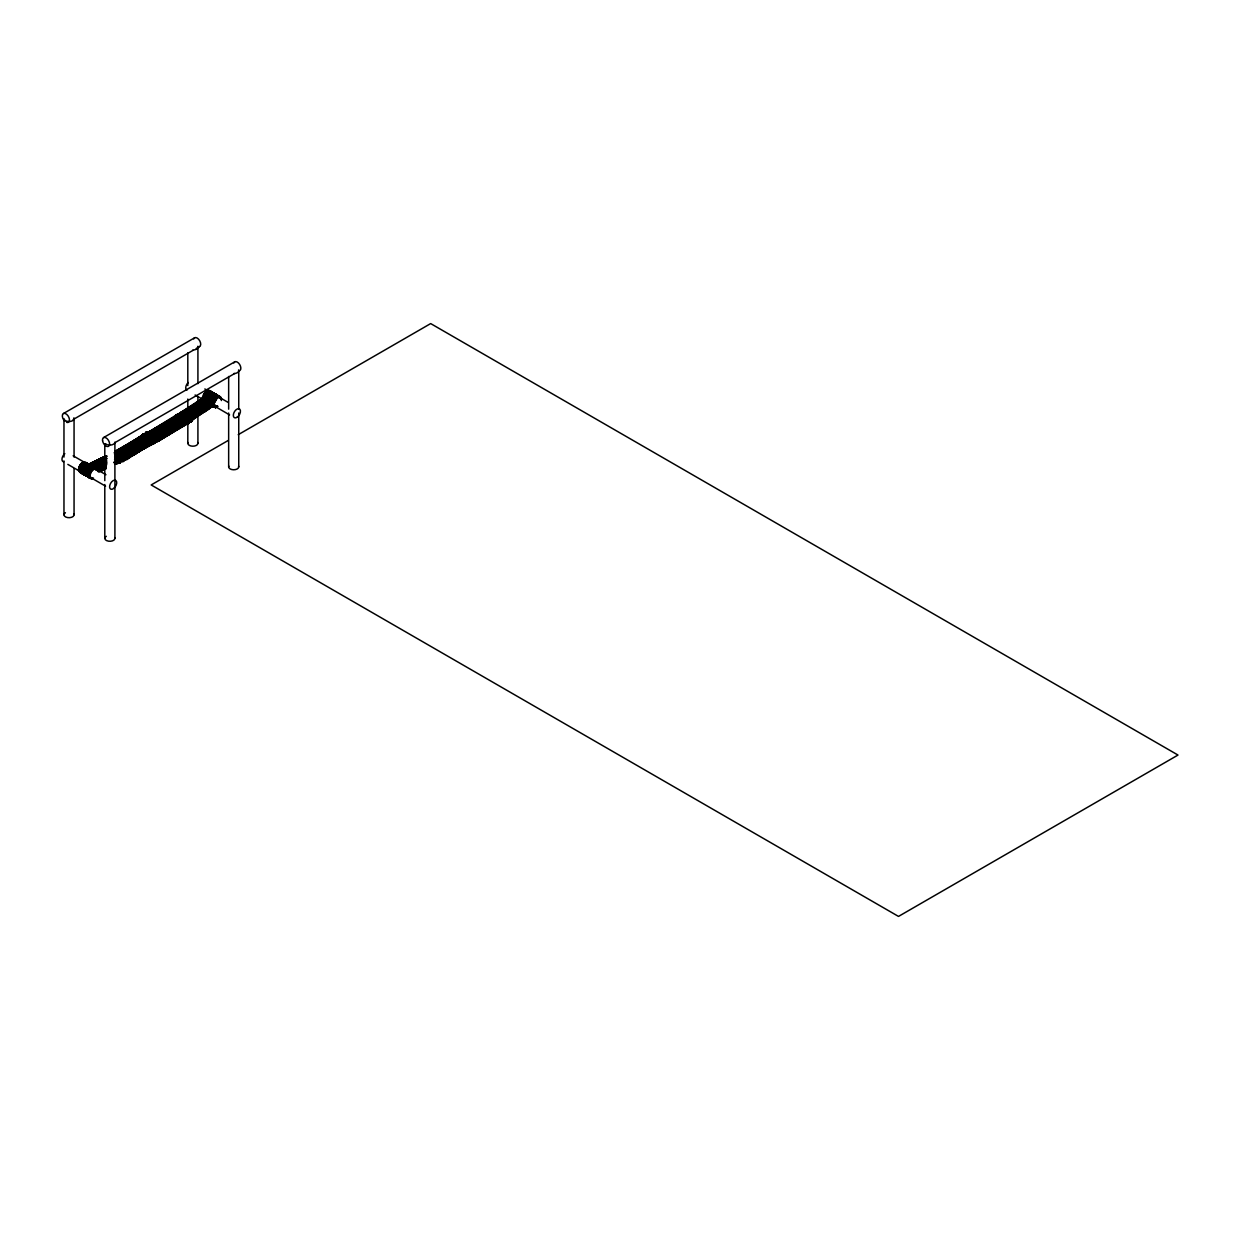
<?xml version="1.0" encoding="UTF-8"?>
<svg xmlns="http://www.w3.org/2000/svg" width="1240" height="1240" viewBox="0 0 1240 1240"><rect width="100%" height="100%" fill="white"/><g stroke="black" fill="none" stroke-linecap="round" stroke-linejoin="round"><path stroke-width="1.5" d="M121.21 460.629L120.699 459.591L121.257 460.831L120.017 463.078L117.413 462.396M149.172 436.759L147.173 436.682L118.048 454.724L116.358 454.243L114.948 456.258L115.506 457.343L117.149 454.522L119.025 455.793L129.084 450.321L146.878 439.766L149.172 436.682L117.614 455.39L116.544 457.095M149.994 439.844L153.466 443.796L155.481 441.812L155.248 440.045L153.357 440.246L124.233 458.289L122.543 457.808M182.931 419.709C176.979 422.313 185.489 417.803 182.575 416.423L151.947 434.914L182.451 416.656L179.583 418.903L181.087 416.873L182.373 416.299L183.117 417.508L184.683 415.028M186.651 424.266L189.116 423.289L186 423.894L186.744 424.266L189.364 420.344L158.147 438.479L155.976 437.72M151.543 438.356L153.14 436.294L182.203 418.299L184.838 418.717M117.877 456.661L119.087 455.638L121.288 456.397L148.909 440.386L151.218 437.72L153.094 439.564L154.737 436.837L156.24 437.193L183.876 421.182L185.876 419.104L184.466 417.524L183.086 418.082L188.185 420.996L187.023 423.77L159.325 439.673L157.96 439.394L154.845 442.82C146.723 446.555 162.843 438.449 150.815 439.239M155.667 439.022L156.845 438.046L158.952 438.743L186.574 422.747L188.077 420.903L189.364 420.344L190.263 422.267L190.526 419.895C196.788 418.748 187.023 413.029 185.132 416.733L184.574 418.454L185.489 415.632L207.08 401.636L211.467 394.088A5.844 3.379 -60 0 1 215.621 395.002M144.677 434.636L116.451 450.833M148.226 439.983L150.35 437.224L148.909 437.844L155.217 441.084L134.897 454.336L139.639 450.818M158.069 439.952L169.167 433.845L158.875 440.417M153.775 437.937L183.876 421.383L185.349 419.554L186.542 419.012L186.372 421.073L186.76 420.375L185.085 422.081L187.953 419.833L185.287 422.189L157.449 438.092L185.287 422.003L186.791 420.159L185.333 418.019L183.815 418.671L183.257 421.461L187.845 423.615L187.814 443.285M198.756 415.199L191.363 419.57L185.923 416.439L182.342 420.298L154.706 436.31L152.597 435.596L151.543 436.697L153.698 436.433L151.264 434.821L149.699 437.704L148.258 436L145.483 438.604L148.133 436.232M155.016 440.882L154.442 439.58L153.156 440.138L151.667 442.168L154.519 439.921L151.869 442.293M182.373 416.299L180.405 416.469L180.188 417.493L181.567 416.144M189.302 421.073L188.558 419.88L185.783 422.468L188.433 420.112M186.728 419.678L188.279 417.105L205.344 406.332L203.112 405.031L187.457 415.943L192.882 419.074L212.892 405.248L217.016 397.157A6.03 3.488 -60 0 1 221.356 400.551M141.933 444.571L154.861 442.85L153.574 443.796M115.832 457.281L117.35 454.77L118.839 455.142M117.444 458.366L118.001 456.646M118.141 458.769L119.784 456.041L122.14 456.878M118.343 458.878L119.986 456.15M119.18 459.141L120.652 456.707L122.698 457.405L153.109 438.805L154.318 440.479L156.147 437.643L158.147 438.278L185.767 422.282L187.271 420.438M120.203 459.947L122.047 457.343M120.404 460.071L120.947 458.35M120.884 460.35L122.729 457.731M121.086 460.474L122.745 457.932M123.489 461.652L125.209 459.56L135.083 454.305C126.433 458.568 127.379 462.101 123.333 458.087L121.691 460.815L122.295 461.916L123.55 458.335L125.039 458.707L155.357 440.324M114.406 452.631L142.042 436.418L146.32 431.985L147.715 432.419L175.445 416.346L180.839 420.205L182.792 419.57M145.933 433.38L145.375 435.1L144.166 433.643L144.77 434.76L146.413 432.016L148.521 432.729L176.158 416.718L177.645 414.889L178.932 414.331L179.692 415.524L150.055 433.613L148.552 433.256L146.909 435.984L145.716 434.527L144.429 435.1L142.925 436.93L115.088 453.018L142.925 437.131L144.413 435.302M145.762 435.116L147.234 432.683M147.219 432.481L146.056 435.504L147.7 432.775L150.055 433.613M146.816 433.892L144.135 437.627L116.514 453.639L114.436 452.957M146.94 436.526L149.11 433.582L151.264 434.31M147.483 436.31L148.32 436.805L148.877 435.085M149.001 435.178L148.304 436.573M149.482 437.937L150.644 437.829L149.358 438.17L148.816 437.085L150.443 434.357M150.164 438.635L149.683 435.565M154.085 436.464L152.241 439.068L151.699 437.983L150.412 438.557C147.033 436.371 135.517 449.965 129.642 450.632L147.203 440.169C158.007 430.745 132.525 451.344 129.642 450.632L148.102 437.999L149.296 438.232L151.466 435.07L152.954 435.442L183.287 417.058M148.226 440.185L151.094 437.937L151.776 435.814L153.14 436.108L180.792 420.205L182.063 417.539L180.792 420.205L182.761 419.554L180.017 418.175M150.908 438.123L151.404 436.558M151.559 438.681L153.202 435.938L155.403 436.697M152.241 439.068L153.404 436.061M151.947 438.681L152.442 437.162M151.977 436.961L154.07 436.743L150.319 441.207L122.698 457.204L120.621 456.521L118.978 459.25L117.645 458.49L119.288 455.762M153.125 437.565L152.442 438.96M153.853 439.782L154.333 438.262M154.706 440.262L156.178 437.829M155.202 440.774L155.744 439.053M155.868 441.146L157.449 438.387L159.371 439.797L187.023 423.77L188.403 421.864L189.596 422.111L188.139 420.5L189.488 417.803L211.079 403.806M156.132 441.161L157.65 438.65L159.138 439.007L189.472 420.639M156.845 440.975L159.138 439.007L159.371 439.797L155.357 437.565M178.886 415.152L179.335 413.4L181.908 412.052L187.147 415.416L184.838 416.609L179.382 413.416L201.981 398.552L207.204 401.946L211.374 393.917L210.661 393.483L208.088 396.707L206.29 401.218L186.031 414.594M179.335 414.548L182.575 412.424M179.49 415.509L181.04 412.936M179.692 415.617L180.234 413.912L182.776 412.548M181.738 413.323L180.172 415.896L178.932 414.331M181.21 416.284L182.606 414.005L204.181 400.009L208.568 392.274A6.03 3.488 -60 0 1 212.365 392.321M181.583 416.718L182.141 414.997L184.667 413.633M185.519 414.129L182.048 417.105M182.916 417.493L184.481 414.92M185.395 418.918L185.737 417.089L188.279 415.725M185.582 418.81L186.961 416.516L188.96 416.113M186.078 419.306L187.426 416.625M188.976 416.299L204.755 405.93L187.659 416.919L186.062 419.089M187.286 420.004L187.845 418.299L190.371 416.935M188.325 420.391L189.72 418.113L191.704 417.694M188.821 420.903L190.169 418.206M190.123 421.182L191.192 418.918L212.784 404.922L217.171 397.374A5.844 3.379 -60 0 1 221.511 399.404M191.363 419.57L190.758 421.554L192.882 419.074M119.986 455.654L117.288 456.258L118.482 455.282L120.606 455.995M185.101 418.872L184.512 417.539L183.241 418.113L181.738 419.942L154.101 435.953L152.427 435.581L157.96 439.394M181.722 412.285L180.188 412.796L202.647 398.924L204.445 394.413L201.779 399.171L197.392 402.303M186.108 416.067C188.837 427.118 205.453 407.232 212.583 404.659C211.653 401.745 218.116 398.164 216.365 396.769L213.59 399.869L216.163 396.661A6.03 3.488 -60 0 1 220.642 398.753M187.612 415.338L185.892 416.097L203.251 405.061L186.976 416.02M192.898 419.43L191.611 419.244L208.258 407.991L191.192 418.918M141.5 443.207L147.544 439.735L141.422 436.775L142.755 434.775L121.783 448.089M183.133 417.818C176.08 410.796 171.368 417.291 181.35 420.531L162.083 431.954M171.383 432.094L166.888 434.729L168.485 433.442L167.71 433.706M203.159 405.031L199.454 407.681M201.981 398.552L203.732 394.026M203.654 394.088L206.413 391.034A6.03 3.488 -60 0 1 210.692 391.979M211.498 392.445A6.03 3.488 -60 0 0 207.235 391.499L204.662 394.723L207.034 391.39L206.15 391.267A5.518 3.177 -60 0 1 209.622 391.329M207.468 402.101L212.892 405.248M209.266 397.591L210.149 397.699L208.351 402.411M216.597 396.413A6.03 3.488 -60 0 0 212.118 394.32L211.854 394.568A5.518 3.177 -60 0 1 215.326 394.615M203.065 405.093L187.411 415.586L207.499 403.108M202.647 399.125L204.647 394.522L203.329 399.327L180.157 413.881M204.662 394.723L202.849 399.233L182.792 412.734M203.345 399.512L205.979 395.297M203.546 399.637L207.917 391.902A6.03 3.488 -60 0 1 212.195 392.832M204.755 400.334L206.537 395.622L205.391 400.706M214.458 395.173A6.03 3.488 -60 0 0 209.978 393.08L205.592 400.814L185.535 414.315M206.088 401.094L207.39 396.118M207.483 402.473L209.544 397.358L207.22 402.318L201.779 399.171M217.202 395.731A6.03 3.488 -60 0 0 212.924 394.785L208.553 402.519L204.073 405.713M209.033 402.799L210.351 397.823M217.899 396.134A6.03 3.488 -60 0 0 213.621 395.188L209.235 402.923L204.538 406.022L209.235 402.736M218.535 396.506A6.03 3.488 -60 0 0 214.256 395.56L209.87 403.108L188.294 417.291L187.472 419.895M209.886 403.295L211.684 398.784L214.846 396.087M210.444 403.62L212.242 398.908L211.095 403.992M211.776 404.395L213.094 399.404L211.296 404.116L206.584 407.216L211.281 403.914M216.365 396.769A6.03 3.488 -60 0 1 220.844 398.861A5.053 2.914 -60 0 0 217.31 398.055L212.924 405.604L191.626 419.43M148.118 439.022L150.644 434.465L152.954 435.442M106.067 468.55L102.145 470.673L105.834 468.829M128.898 450.74C134.339 448.911 155.883 431.443 146.274 438.867L118.653 454.879L115.847 453.762L114.684 454.755L116.978 456.15L119.025 455.793L146.677 439.906L148.133 438.123L145.638 436.573M115.227 451.174L141.438 436.061L142.941 434.232C146.289 432.589 139.686 435.302 141.251 437.302L141.887 436.558L116.746 450.616M146.444 440.386L147.963 437.302L149.343 438.154M152.613 443.315L154.303 442.587L125.209 459.56L119.924 456.506L126.372 452.615L119.505 456.258L147.25 440.091L148.909 437.844L147.203 440.169L119.583 456.118M143.189 435.318L143.933 433.736L144.088 434.821M151.264 434.821L146.243 432.016L147.513 432.853L177.041 414.532C180.808 412.068 171.662 418.454 176.964 416.64L175.119 416.841L176.855 416.578L175.367 417.617M149.374 438.882L150.118 437.302M152.892 436.805L181.66 420.05L175.522 417.074L176.576 415.043L175.166 416.826L178.188 418.671L175.537 417.151L177.832 415.214M159.325 439.859L157.96 441.363L187.845 423.615L181.598 419.926L181.552 421.182L183.055 420.143L180.405 420.67L183.148 420.221L155.341 435.736M183.474 419.197L184.342 417.539L184.388 418.702M199.346 408.27L204.492 404.596M206.15 403.62L207.22 403.325M204.244 411.246L205.142 411.354L192.619 419.678C187.953 424.716 193.517 420.639 192.014 419.321M207.933 408.859L211.963 406.689L210.366 406.209L215.667 407.619L217.667 406.457M211.653 406.953L212.924 406.627L211.048 406.596M137.407 447.439L147.607 440.339L148.599 438.402M180.079 421.569L155.31 435.628L181.738 420.716L184.233 417.601M82.801 462.489L86.304 462.613L82.801 462.489A5.518 3.177 -60 0 0 78.709 469.123M105.85 455.886L88.675 464.303M106.082 461.9L97.325 466.302M85.498 462.303L87.498 464.706L106.826 455.871L91.776 462.768L105.524 456.118L91.667 462.985L97.046 465.775L105.725 461.699L92.535 467.759L97.681 465.976L102.75 469.061L106.222 467.433L98.317 471.386M91.078 465.821L92.892 468.255L105.741 461.854M115.057 453.7L119.071 455.933L149.017 437.518M159.712 439.239L168.996 434.651L189.317 421.383M115.258 464.008L120.156 462.814L114.948 464.256M147.855 438.681L148.816 437.317L147.994 438.929M142.724 437.007L145.716 434.527L146.909 435.984M115.01 453.979L117.66 455.514L114.468 453.143L116.514 453.84L146.925 435.225L148.133 436.914M151.699 437.983L150.892 437.829M176.158 416.919L179.133 414.439L180.172 415.803M204.181 399.807L182.575 413.819L181.025 416.392L179.831 414.842L178.25 417.942L150.629 433.938M148.567 433.442L150.614 434.139L181.04 415.539L182.249 417.214L183.784 414.517L205.391 400.505M185.07 418.624L187.209 419.864L186.016 418.407L184.434 421.507L157.465 437.89L155.31 437.162L153.667 439.89L155.946 437.534M155.326 437.348L156.814 437.72L187.225 419.104L189.007 420.794L190.402 418.5L207.499 407.511M145.56 447.082L134.276 453.995L155 442.99L151.885 443.579L142.708 449.019M188.759 419.988L189.983 422.329L190.929 422.111L192.696 419.663L205.142 411.354M119.8 455.685L118.172 455.716L125.256 459.498L135.3 453.809L131.332 451.515M153.9 435.984L152.287 436.015L153.698 436.433M205.019 411.603L208.63 409.231M215.651 407.666L213.327 406.425L215.249 405.279M89.203 477.261A5.782 3.333 -60 0 1 89.404 472.425A5.782 3.333 -60 0 1 93.047 468.162L93.202 467.992M176.576 415.043C172.577 420.577 178.715 411.293 178.203 415.121L176.84 417.121M163.944 430.792L183.055 418.655M148.102 437.999L146.723 439.906L142.74 437.534L147.513 439.812M135.268 453.887L155.186 441.223M180.994 420.065L183.117 417.957M145.406 447.826L152.861 443.471L154.132 440.805L152.923 443.471L125.209 459.374L123.845 459.079L123.07 461.311L127.953 456.816M180.839 420.205L182.203 418.299M179.412 428.188L157.899 441.44L189.302 421.538M176.84 414.579L175.166 416.826L176.359 416.981L176.948 415.369L182.233 418.438M190.526 422.003L192.758 419.693M192.572 419.926L191.053 421.879M126.65 452.662L119.924 456.506L149.017 438.635L147.622 440.417L129.596 450.507L139.5 445.144M155.294 435.612L181.35 420.531L182.776 418.624L181.738 420.716L183.133 418.95L188.433 422.003L187.023 423.77L159.325 439.673L157.914 439.27M149.559 438.278L149.064 436.464L147.777 437.022L142.786 434.217L141.438 436.837L142.833 435.07L116.715 450.895L139.779 437.689M149.374 444.525L153.062 443.331L154.287 441.564M148.66 438.309L139.702 444.525M182.776 418.624L181.319 420.484L188.976 423.15L179.971 425.971M142.833 435.07L141.438 436.837L143.933 433.736M151.218 437.704L147.436 440.882L149.017 438.635M176.948 415.369L175.537 417.151L176.948 415.369L178.886 417.787M185.209 418.252L181.722 420.639L187.845 423.615L187.008 423.708L188.403 421.864M142.042 436.62L144.91 434.372M143.577 437.503L146.8 435.472M145.684 438.712L147.157 436.899M149.916 438.479L148.428 440.308L120.792 456.32L119.117 455.824L123.117 451.903M148.924 440.588L151.575 438.216M149.761 441.068L152.427 438.712L153.125 440.091L153.109 438.805L150.614 438.666L149.11 440.51L121.288 456.599L149.125 440.696L151.9 438.107L153.094 439.564M152.66 440.061L151.172 441.889L123.535 457.901L121.861 457.405M176.84 417.322L179.707 415.075L178.312 415.493L176.855 418.423L177.956 418.392M180.575 416.795L179.102 418.624L151.466 434.636L149.792 434.139M182.342 420.484L183.815 418.671M183.024 420.887L185.69 418.531L185.829 419.585M184.714 419.182L183.225 421.011L155.589 437.022L153.434 436.248M187.457 420.763L185.984 422.592L158.348 438.604L156.86 438.232L155.186 440.541M143.747 434.697L114.607 452.739M146.491 436.279L144.987 438.123L117.149 454.212L144.987 438.309L147.653 435.953L144.785 438.2L146.475 436.496L146.072 437.193L146.243 435.147M146.971 436.558L145.468 438.402L117.366 454.135M153.156 440.138L151.652 441.967L124.031 457.979L121.846 457.219M178.901 418.314L180.405 416.469M181.087 416.873L179.583 418.702L151.962 434.713L149.761 433.954L148.118 436.682L146.925 435.225L145.638 435.798L145.716 434.527M183.024 420.686L184.528 418.857L186.016 418.407L186.558 419.492L186.016 418.407M185.085 421.879L187.875 419.476M180.234 413.153L185.07 416.779L186.108 415.725M211.994 392.724A6.03 3.488 -60 0 0 207.715 391.778L205.344 395.111M213.404 393.545A6.03 3.488 -60 0 0 209.126 392.599L205.995 395.483L209.142 392.786M214.256 395.064A6.03 3.488 -60 0 0 209.777 392.971L207.406 396.304M214.938 395.452A6.03 3.488 -60 0 0 210.459 393.375L208.088 396.707M215.047 394.971A5.053 2.914 -60 0 0 211.87 394.925L209.297 397.947L214.722 401.094M217 395.622A6.03 3.488 -60 0 0 212.722 394.676L210.351 398.009M217.682 396.01A6.03 3.488 -60 0 0 213.419 395.079L211.048 398.412M219.31 397.978A6.03 3.488 -60 0 0 214.83 395.885L211.684 398.784M219.945 397.311A6.03 3.488 -60 0 0 215.683 396.382L212.908 399.482L214.83 395.885M181.536 412.874L195.967 403.248M127.162 447.888L133.92 441.192L139.918 437.658L117.056 450.88M155.883 433.55L153.186 436.232L149.172 434M170.175 429.087L174.22 425.072L180.219 421.538M175.135 416.904L176.359 416.981M181.738 420.716L183.133 418.95L185.085 421.368M114.561 454.661L144.785 437.999L146.289 436.17L148.258 436M114.886 454.879L115.878 453.949M115.242 455.064L116.343 454.042M116.56 454.351L114.886 456.677M145.793 433.396L147.017 432.373L149.203 433.132M121.195 456.847L119.551 459.575L123.163 461.203M146.739 433.876L147.901 432.884M147.932 433.07L146.243 435.395M121.07 458.443L122.062 457.529M116.514 461.885L119.366 461.606M149.141 433.768L147.095 435.875M119.722 461.792L118.622 462.288M119.924 461.916L117.211 462.086L118.374 462.768M119.303 462.69L120.745 462.396L117.599 462.21M148.8 435.054L149.963 434.078M120.45 462.148L116.917 461.807M156.643 437.921L154.504 440.371M156.597 442.184L157.418 441.967M123.256 452.352L119.071 455.933L150.412 437.239C149.591 436.899 158.968 439.828 156.411 439.44M126.061 449.965L128.851 447.578M128.046 457.111L125.209 459.56L152.876 443.346L153.962 440.603L155.248 440.045L155.852 441.316M132.246 453.53L137.826 448.756M155.976 433.845L153.186 436.232L181.536 419.972L183.024 418.159L181.35 420.407L187.023 423.77L186.636 422.778M181.939 413.447L180.374 416.02L179.831 414.842L178.544 415.4L177.041 417.245L149.203 433.334L177.041 417.43M182.977 415.493L183.985 414.625M185.938 417.198L186.946 416.33M187.627 416.733L186.62 417.601L189.162 416.237M188.681 418.779L189.689 417.927M189.379 419.182L190.371 418.314M192.556 418.206L189.983 419.523L189.627 421.29M180.265 412.61L179.335 413.4L180.435 412.579L185.628 415.943L187.674 415.369M180.854 414.284L183.458 412.936M181.055 414.393L183.489 413.121M182.264 415.09L200.26 403.341M183.101 415.586L206.072 400.907M183.597 415.865L186.202 414.532M183.799 415.989L186.233 414.718M185.489 415.632L183.225 420.81L155.589 437.022M185.024 416.686L185.953 415.896M185.861 417.167L188.48 415.834M187.953 418.392L205.964 406.627L208.243 408.084M188.604 418.764L191.224 417.415M189.286 419.151L191.906 417.818M114.669 462.83L120.652 459.56L117.49 460.986L119.025 459.714L116.917 458.506L115.398 459.761L118.513 458.32L119.892 460.459L114.901 463.435L120.683 460.226L114.84 463.094M202.833 405.433L207.731 401.868M203.004 405.666L187.457 415.943L208.537 402.334M114.545 459.281L116.358 457.839L118.498 459.079M114.747 459.389L116.281 458.134M116.948 458.289L114.762 459.188M119.366 458.815C123.582 459.792 113.274 460.412 118.327 459.327M113.863 462.365L119.846 459.094M114.065 462.474L119.737 459.947M187.194 415.788L202.771 405.108M198.307 402.287L182.59 412.61M199.004 402.675L183.287 413.013M200.849 403.744L185.333 414.191M185.333 415.416L206.879 401.373L211.265 393.84A6.03 3.488 -60 0 1 215.543 394.769M203.81 405.449L208.335 402.21M204.011 405.573L188.294 415.896M206.754 407.154L191.037 417.493M217.171 406.054L215.776 406.844M198.353 402.457L202.849 399.048M199.036 402.845L203.531 399.435M199.687 403.217L204.74 400.132M201.097 404.039L205.592 400.629M205.375 406.518L210.444 403.434M197.718 402.147L200.833 399.885L204.507 401.388M197.703 402.519L200.818 400.272M208.537 409.2L211.699 406.968M148.676 445.284L153.698 443.378L151.187 443.192M202.027 398.582L197.362 401.807L199.702 403M201.608 404.302L206.274 401.032M200.213 403.372L202.57 404.844L187.147 415.416L207.592 401.838M204.554 405.805L209.033 402.613M211.776 404.193L191.72 417.88M211.978 404.318L207.297 407.588L211.994 404.504L213.776 399.807L214.706 400.721M141.267 436.061L147.544 439.735L144.475 438.247M147.452 439.642L152.474 442.432L124.837 458.443L122.528 457.622M192.851 418.717L208.274 408.146M191.735 413.246L199.454 408.053M193.254 418.825L211.808 406.209M194.029 404.55L196.478 402.938M200.958 407.03L203.406 405.433M204.848 411.603L208.831 408.952M134.897 454.336L151.885 443.579M184.45 424.871L159.077 440.386M134.075 453.871L137.191 451.933M140.306 449.996L144.971 447.082M168.485 433.442L167.71 433.907L171.306 432.233M180.637 426.405L183.752 424.468M116.7 450.818C118.529 451.531 164.021 420.841 133.501 440.944M156.256 428.436L149.529 432.279L173.523 417.864L149.125 432.062L173.662 417.71L149.157 432.171M149.529 432.186L173.631 417.771L149.188 431.892M155.713 435.752L160.642 432.775M139.113 444.308L118.978 456.072L127.24 451.624M173.228 424.607L154.783 435.411M155.667 435.782L158.875 433.876M130.433 443.254L133.734 441.3M162.889 424.545L168.036 421.492M167.431 429.102L164.114 431.055L167.276 429.18M170.733 427.134L174.22 425.072M164.967 432.311L165.726 431.861L164.161 431.846M168.191 434.186L168.966 433.721L163.85 436.464M123.458 447.067L139.453 437.596M123.814 447.175L133.3 441.564M136.648 439.596L139.826 437.704M162.673 424.685L165.834 422.809M169.524 420.608L174.034 417.957L167.617 421.259M173.337 424.561L181.66 420.05M163.758 430.946L179.754 421.476M170.438 427.32L173.6 425.444M133.595 453.406L136.787 451.515M134.075 453.685L137.284 451.794M180.498 426.142L183.706 424.25M180.715 426.204L183.784 424.39M180.994 426.421L184.186 424.529M178.343 428.42L168.191 433.985M181.195 426.529L184.466 424.793M147.715 432.419L146.056 432.528L153.14 436.108L180.792 420.081L169.865 421.305M119.955 456.444L148.428 440.107L147.607 440.339M153.218 436.139L154.706 436.496L182.543 420.407L184.047 418.578L186.667 418.779M122.125 457.079L152.551 438.479M63.519 413.478L194.758 337.714M73.284 419.476L192.898 350.424M196.215 348.502L199.531 346.596M103.664 437.518L234.887 361.755M115.088 442.571L234.701 373.504M130.882 453.329L132.184 452.585M228.16 440.495L151.172 484.949L898.504 916.422L1178 755.052L430.668 323.578L238.204 434.697M159.836 429.675L160.673 429.644M119.505 456.258L127.906 451.469M126.279 452.554L121.225 455.436L124.698 453.84M155.713 435.844L159.077 433.938M158.069 439.75L160.968 438.107M125.41 458.63L131.192 455.328M125.612 458.738L133.796 454.042M125.612 458.939L132.835 454.817M157.526 427.242L173.894 418.004M189.023 423.243L187.535 424.08L183.04 421.414M152.582 443.13L154.179 442.494L153.481 442.107M154.752 435.488L161.355 431.939M173.802 424.824L180.141 421.476M213.978 406.596L215.109 406.239L213.978 406.798M214.179 406.906L216.101 405.961M214.66 406.999L215.791 406.643L214.66 407.2M211.327 405.93L215.776 407.03L217.651 406.1M215.512 407.681L217.589 406.674M93.698 465.806L97.371 463.745M93.558 468.1L100.362 464.892M96.689 467.124L100.626 465.046M101.541 466.147L98.053 468.131M101.541 466.349L97.247 467.852M100.595 469.604L104.486 467.852M99.247 471.386L106.051 468.193L103.339 466.612M94.922 461.761L101.324 458.583M102.703 457.917L105.447 456.553M98.906 463L105.028 459.963M155.372 435.844L158.813 434.139M101.959 464.101L106.764 461.729L95.589 467.17M101.897 464.504L106.485 462.241M102.16 464.659L106.764 462.396M115.212 463.651L120.45 460.66M91.605 463.388L106.454 456.227M106.656 456.351L92.597 463.264L106.625 456.553M105.416 457.482L88.629 465.512A5.844 3.379 -60 0 0 84.924 469.851A5.844 3.379 -60 0 0 84.723 474.75L89.094 477.369M88.102 465.046L92.845 463.171L88.102 465.264A5.844 3.379 -60 0 0 84.475 469.588A5.844 3.379 -60 0 0 84.258 474.486L84.878 475.153A6.03 3.488 -60 0 1 85.017 469.945A6.03 3.488 -60 0 1 88.815 465.512L105.617 457.607M106.252 457.979L90.117 466.256M91.124 465.481L106.237 458.18M106.826 458.304L91.698 465.604M91.698 465.806L106.795 458.506M105.942 459.637L95.356 464.861L105.927 459.854M96.069 465.031L106.439 459.916M106.64 460.04L96.038 465.248L106.609 460.242M92.535 467.759L105.508 461.233M105.788 462.318L97.046 466.147L105.695 461.512M106.361 461.729L96.875 465.558M105.4 462.675L97.294 466.689L102.781 469.805L105.974 468.224M105.416 463.264L98.27 466.565M94.504 468.736L105.927 463.326M106.129 463.45L98.998 466.953L106.098 463.667M106.779 463.822L95.341 469.433L92.892 466.426L90.102 466.472A5.782 3.333 -60 0 0 86.459 470.719A5.782 3.333 -60 0 0 86.257 475.555L87.141 475.711M106.749 464.039L99.835 467.449L105.586 465.217M105.617 465L95.914 469.557L106.268 465.372M101.044 468.146L106.469 465.496M105.23 466.628L96.751 470.038M105.431 466.736L101.742 468.55L105.4 466.953M114.033 462.69L117.49 460.986M98.053 470.782L106.035 467.093M102.75 469.433L106.206 467.356M102.75 469.061L106.252 467.713L102.579 468.844M115.398 463.574L118.389 461.993M212.831 405.139L213.838 404.643M214.04 404.767L213.032 405.248L229.571 414.889M213.683 405.635L214.675 404.953M215.574 406.72L216.783 406.162M114.747 464.38L118.064 462.768M114.886 463.341L118.172 461.156M105.524 462.164L97.046 465.775M114.901 463.357L118.374 461.729M102.796 469.418L106.175 467.837M114.592 463.884L117.769 461.807M180.916 415.772L150.614 434.139M88.303 465.372L92.783 463.404M90.861 466.643L95.589 464.752L90.846 466.844A5.782 3.333 -60 0 0 87.311 471.216A5.782 3.333 -60 0 0 87.094 476.052L88.148 477.245M91.047 466.953L95.527 464.985M91.543 467.031L96.27 465.155M91.729 467.356L96.209 465.372M90.846 478.206L90.272 477.586A5.518 3.177 -60 0 1 90.458 472.967A5.518 3.177 -60 0 1 93.93 468.921L98.348 466.349M95.294 467.883L98.549 466.457M94.488 468.937L98.983 466.767M94.69 469.061L99.169 467.077M100.378 467.79L95.898 469.759L94.101 467.124L90.939 466.953L93.527 467M101.292 468.054L96.751 470.255L94.736 467.697M101.975 468.441L97.231 470.534L94.101 467.124M101.913 468.674L97.433 470.642L95.434 467.883L91.528 467.077M102.672 468.953L98.239 471.061L95.635 468.007L92.845 468.054A5.782 3.333 -60 0 0 89.203 472.3A5.782 3.333 -60 0 0 89.001 477.152L92.38 478.733M98.301 471.789L102.734 469.821M179.211 414.548L148.722 433.055L147.033 432.558M178.343 415.276L179.63 414.718M179.01 414.671L179.149 415.725L180.467 415.214M181.04 415.539L179.754 416.097L179.831 414.842M146.367 434.899L116.514 453.84M185.938 419.678L187.225 419.104L187.767 420.189M186.791 420.159L188.558 419.88M153.76 439.177L122.698 457.204M154.442 439.58L123.535 457.901M99.169 471.975L102.377 470.41M146.708 439.828L147.544 439.735L143.809 436.279M153.062 443.331L153.729 443.315M160.022 430.761L161.045 430.373M166.207 434.341L167.23 433.938M166.888 434.729L167.911 434.341M82.894 473.447L83.84 473.091M83.809 473.308L81.886 473.479M85.885 474.285L83.948 474.672M84.94 474.641L86.242 474.346M86.382 474.564L84.15 474.781M90.179 476.749L87.777 476.889M90.148 476.966L88.427 477.261M91.341 478.314L92.287 477.958M91.543 478.439L92.628 478.036L90.427 478.129M92.148 478.795L93.543 478.129M186.868 414.92L184.28 416.237L183.784 417.989L182.575 416.423M159.697 426.917L163.215 425.785M127.348 446.043L134.385 443.781M131.766 450.182L135.284 449.05M114.592 457.095L115.8 456.754L117.459 458.692M115.382 457.622L116.978 458.413M116.064 458.01L116.978 457.731M117.49 458.831L118.87 459.513M118.125 459.203L119.242 459.048M118.823 459.606L119.924 459.436L119.04 458.924M119.831 460.118L120.76 459.776M114.747 457.033L116.358 457.839M115.413 457.405L116.405 457.111M115.615 457.529L117.102 457.498L117.66 458.815M117.94 457.994L116.095 457.793L117.288 456.258L123.163 459.714L122.295 459.125M119.164 458.692L115.971 459.885M148.025 440.014L147.234 440.231L148.072 440.123M149.947 437.581L150.8 437.364M118.436 455.266L123.799 458.971L125.039 458.707M177.103 418.066L175.569 417.864M186.728 423.615L185.303 423.491M149.869 441.735L148.444 441.595M147.436 440.882L148.35 440.743M177.072 417.88L176.375 418.143M186.698 423.445L185.783 423.584L186.93 423.739M145.901 439.286L144.801 439.301M149.839 441.549L149.125 441.796M133.92 441.192L139.407 440.603M201.717 401.016L202.879 401.047M206.522 403.558L207.483 403.481M208.103 404.891L209.266 404.736L206.537 403.186M210.847 406.488L212.924 406.239M141.577 436.697L142.244 436.682M81.422 472.068L79.716 471.789M80.46 472.456L81.437 472.425M80.585 472.735L81.592 472.704M81.189 473.075L82.398 473.168M81.98 473.262L83.142 473.339M83.793 473.711L79.035 471.448A5.844 3.379 -60 0 1 79.236 466.565A5.844 3.379 -60 0 1 82.91 462.257L83.716 462.567M82.724 473.975L83.731 473.928M84.63 475.06L85.885 474.92M84.831 475.183L85.839 475.153M85.436 475.525L86.444 475.493M86.288 476.021L87.296 475.989M87.901 476.346L84.568 474.285M89.001 477.586L90.055 477.338M89.838 478.067L90.846 478.036M90.334 478.361L92.55 478.485M81.236 473.246L79.871 471.867A5.782 3.333 -60 0 1 80.073 467.031A5.782 3.333 -60 0 1 83.716 462.784L86.986 463.016M91.621 478.516L85.777 475.276A5.782 3.333 -60 0 1 85.978 470.44A5.782 3.333 -60 0 1 89.621 466.193L87.839 463.496L84.615 463.094M85.25 463.667L89.048 464.21L85.25 463.667A5.782 3.333 -60 0 0 81.608 467.914A5.782 3.333 -60 0 0 81.406 472.765L83.096 474.331M83.778 474.719L82.615 473.463A5.782 3.333 -60 0 1 82.817 468.627A5.782 3.333 -60 0 1 86.459 464.364L89.745 464.597M86.459 464.364L90.815 465.667M83.297 473.85A5.782 3.333 -60 0 1 83.498 469.014A5.782 3.333 -60 0 1 87.141 464.768L89.73 464.799M90.551 465.062L87.358 464.675M83.948 474.502A6.03 3.488 -60 0 1 84.165 469.464A6.03 3.488 -60 0 1 87.963 465.031L90.737 465.325M90.102 466.472L93.543 466.798M89.683 478.129L88.319 476.749A5.782 3.333 -60 0 1 88.52 471.913A5.782 3.333 -60 0 1 92.163 467.65L95.434 467.883M92.845 468.054L96.519 468.968L93.93 468.921M93 468.038L91.248 465.543L93.79 468.55L96.425 468.627M96.487 469.356L93.915 469.309A5.053 2.914 -60 0 0 90.567 477.245L91.806 478.097M88.722 465.481L92.69 466.302L89.621 466.193M153.884 436.341L156.24 437.193M147.731 432.962L149.405 433.442M150.474 434.543L152.148 435.023M115.676 453.84L117.35 454.321M119.319 455.948L121.489 456.707M121.21 457.033L122.698 457.405M211.126 406.007L215.776 407.402M147.513 432.853L146.088 432.45L147.436 432.993M153.14 436.108L150.986 436.371L151.761 438.789M117.614 455.39L119.025 455.793M123.845 459.079L125.209 459.374M79.639 472.13L81.499 472.982M86.102 474.811L85.064 474.176M86.366 474.966L85.343 474.331M81.034 473.137L84.723 474.843M85.157 474.92L86.195 475.385M82.445 473.959L85.7 475.478M83.979 474.843L87.684 476.548M88.799 477.617L91.403 478.764M177.274 415.322L181.66 417.307M152.551 435.565L157.449 438.387M204.817 388.957L213.032 393.685M216.303 395.591L227.804 402.21M212.722 394.676L209.017 397.792L203.593 394.661L206.165 391.638L211.606 394.769A5.053 2.914 -60 0 1 214.784 394.816M211.87 394.925L217.31 398.055M208.072 396.506L209.002 397.436M214.008 404.969L216.721 406.55M195.099 394.987L203.313 399.714M213.063 405.464L215.776 407.03M200.833 399.885L203.546 401.45M201.113 400.861L201.919 401.125M206.801 404.147L208.304 404.814M185.628 415.632L190.991 418.671M186.698 417.71L190.758 420.065M181.583 416.625L182.916 417.384M152.163 434.821L180.389 419.167L181.892 417.338L183.179 416.779L183.784 418.05M158.348 438.402L159.138 439.007M151.466 434.636L179.102 418.423L180.343 415.446M153.636 439.41L152.257 440.758L152.427 438.712M154.318 440.479L153.109 438.805M144.15 435.829L148.133 438.123M151.667 440.169L154.318 441.704L151.838 440.138M114.607 452.538L142.724 436.821L144.227 434.976L145.514 434.418L146.056 435.504M117.583 457.575L121.551 459.87M114.793 457.064L119.644 459.854M93.961 465.186L96.674 466.752M96.937 466.907L102.377 470.038M87.839 463.496L82.785 462.877A5.053 2.914 -60 0 0 79.205 467.79M86.986 463.218L84.599 463.295A5.782 3.333 -60 0 0 80.956 467.542A5.782 3.333 -60 0 0 80.755 472.393M73.144 455.793L105.958 474.734M83.716 462.784L83.917 462.892A5.782 3.333 -60 0 0 80.275 467.154A5.782 3.333 -60 0 0 80.073 471.99M87.141 464.768L87.343 464.876A5.782 3.333 -60 0 0 83.7 469.139A5.782 3.333 -60 0 0 83.498 473.975M92.163 467.65L92.365 467.775A5.782 3.333 -60 0 0 88.722 472.021A5.782 3.333 -60 0 0 88.52 476.873M84.134 463.667L86.847 465.232M67.844 464.38L79.329 471.014M82.615 472.905L105.586 486.173M150.164 435.829L151.094 436.449L145.39 433.147M183.458 418.887L188.433 422.003M90.582 478.439L89.962 477.772A5.844 3.379 -60 0 1 90.163 472.874A5.844 3.379 -60 0 1 93.852 468.581M89.001 477.725L87.668 476.377A5.782 3.333 -60 0 1 87.87 471.541A5.782 3.333 -60 0 1 91.512 467.279M84.584 475.183L82.817 473.571A5.782 3.333 -60 0 1 83.018 468.736A5.782 3.333 -60 0 1 86.66 464.489M80.553 472.269L81.886 473.634M80.553 472.858L79.143 471.154A5.518 3.177 -60 0 1 78.802 470.239M94.008 468.658L91.403 465.558L88.505 465.775A5.518 3.177 -60 0 0 85.033 469.836A5.518 3.177 -60 0 0 84.831 474.439M89.947 464.721L92.861 468.643M88.071 465.108L88.226 465.62A5.518 3.177 -60 0 0 84.769 469.681A5.518 3.177 -60 0 0 84.568 474.285M118.513 458.32L119.52 459.885M117.304 457.622L118.311 459.188M188.077 419.6L188.914 421.073M181.892 416.02L182.73 417.493M153.962 439.286L154.814 440.774M147.777 435.721L148.816 437.317M118.327 458.661L118.683 459.854M185.008 418.128L185.333 419.306M179.506 414.95L179.645 416.005M179.133 414.439L179.149 415.725M238.746 370.683L238.746 409.154M238.746 412.998L238.746 466.86M228.656 376.464L228.656 409.154M228.656 412.998L228.656 466.86M197.919 347.107L197.919 383.656M197.919 397.125L197.919 402.892M197.919 414.439L197.919 443.285M187.814 352.888L187.814 385.578M187.814 399.048L187.814 410.579M114.901 538.361L114.901 442.2A5.053 2.914 0 0 1 108.547 445.005M104.796 444.121L104.796 480.671M104.796 484.514L104.796 538.361M74.059 418.624L74.059 457.079M74.059 468.627L74.059 514.786M63.969 420.546L63.969 457.079M63.969 460.939L63.969 514.786M64.806 421.213A5.053 2.914 60 0 1 63.085 413.757A5.053 2.914 60 0 1 68.928 417.477A5.053 2.914 60 0 1 66.65 422.375M193.75 338.923A5.053 2.914 60 0 1 199.795 340.907A5.053 2.914 60 0 1 197.889 346.611M233.895 362.964A5.053 2.914 60 0 1 239.599 364.389A5.053 2.914 60 0 1 238.917 370.806M238.576 466.1A5.053 2.914 0 0 1 233.709 469.774A5.053 2.914 0 0 1 228.827 466.1M238.576 369.938A5.053 2.914 0 0 1 233.709 373.596M197.749 442.525A5.053 2.914 0 0 1 192.867 446.199A5.053 2.914 0 0 1 187.984 442.525M197.749 346.363A5.053 2.914 0 0 1 192.867 350.021M73.889 514.042A5.053 2.914 0 0 1 67.704 517.607A5.053 2.914 0 0 1 65.441 512.725M73.889 417.864A5.053 2.914 0 0 1 69.672 421.507A5.053 2.914 0 0 1 63.969 418.624M114.731 537.618A5.053 2.914 0 0 1 108.547 541.183A5.053 2.914 0 0 1 106.283 536.3M107.322 444.711A5.053 2.914 0 0 1 105.477 443.657M186.899 390.244A5.053 2.914 -60 0 1 188.201 382.509M63.627 461.822A5.053 2.914 -60 0 1 62.047 458.521A5.053 2.914 -60 0 1 64.821 453.639M217.279 397.699A5.518 3.177 -60 0 1 221.185 398.567M211.931 394.351A5.844 3.379 -60 0 1 216.085 395.265M207.096 391.189A5.053 2.914 -60 0 1 208.738 391.22M210.661 393.483A6.03 3.488 -60 0 1 214.938 394.428M211.59 394.413A5.518 3.177 -60 0 1 215.496 395.265M206.228 391.065A5.844 3.379 -60 0 1 209.917 391.112M81.964 473.091A5.782 3.333 -60 0 1 82.165 468.255A5.782 3.333 -60 0 1 85.808 463.993M84.862 473.943A5.053 2.914 -60 0 1 84.552 473.122M84.475 472.084A5.053 2.914 -60 0 1 88.21 466.007M89.652 477.788A6.03 3.488 -60 0 1 89.869 472.75A6.03 3.488 -60 0 1 93.666 468.317M86.459 475.68A5.782 3.333 -60 0 1 86.66 470.844A5.782 3.333 -60 0 1 90.303 466.581M84.816 473.277A5.053 2.914 -60 0 1 85.901 468.72M86.676 467.666A5.053 2.914 -60 0 1 88.474 466.163M141.159 436.464L141.159 436.464M102.564 440.805A5.053 2.914 60 0 0 108.438 446.4A5.053 2.914 60 0 0 107.151 438.681A5.053 2.914 60 0 0 102.564 440.805M237.057 417.307A5.053 2.914 -60 0 0 239.894 409.324A5.053 2.914 -60 0 0 233.709 413.23A5.053 2.914 -60 0 0 237.057 417.307M113.909 488.312A5.053 2.914 -60 0 0 115.8 480.423A5.053 2.914 -60 0 0 109.756 485.414A5.053 2.914 -60 0 0 113.909 488.312"/></g></svg>
